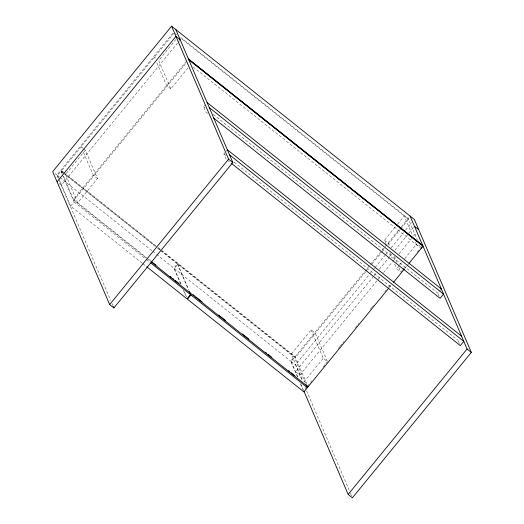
<?xml version="1.0" encoding="UTF-8"?>
<svg xmlns="http://www.w3.org/2000/svg" width="524" height="524" viewBox="0 0 524 524"><rect width="100%" height="100%" fill="white"/><g stroke="black" fill="none" stroke-linecap="round" stroke-linejoin="round"><path stroke-width="0.39" stroke-dasharray="2.62 1.97" d="M58.171 177.918L56.92 174.99L173.339 32.639M58.734 178.474L57.45 175.481L60.922 171.243L62.841 172.769M174.237 32.901L61.269 171.04L161.117 250.524M85.333 150.185L65.52 174.42L77.683 202.801L97.497 178.566L85.333 150.185L83.513 148.737M175.946 39.392L158.667 60.515L170.831 88.897L188.109 67.766M177.636 42.968L61.301 185.221L57.666 182.319M178.153 42.339L179.699 40.44M186.4 61.282L73.432 199.421L146.399 257.5M146.144 257.887L73.819 200.312L186.177 62.919M142.233 263.186L70.602 206.161L74.067 201.923L62.52 174.983M207.733 113.38L205.814 111.854L203.62 106.739L205.107 104.918M226.06 159.1L223.872 153.984L226.84 150.349M180.59 283.857L173.85 268.144L177.322 263.899L160.691 250.662M181.075 284.244L174.341 268.53L177.806 264.286L294.213 356.949L305.754 383.882M311.099 329.904L323.262 358.285L327.513 361.665L315.35 333.284L311.099 329.904L291.285 354.139L302.807 381.027M386.031 243.968L384.433 240.234L397.14 224.698M397.644 224.076L404.253 215.999L412.892 236.16M297.475 376.9L290.741 361.187L294.213 356.949M297.809 376.939L291.18 361.475L400.795 227.442M401.312 226.807L409.604 216.667M365.49 271.976L295.529 357.519L161.759 251.035M366.007 271.34L368.595 268.17M372.223 263.736L381.033 252.968M381.551 252.332L384.662 248.527M387.773 244.728L400.369 229.322M400.88 228.7L408.497 219.379L180.636 37.997M301.739 379.572L295.431 364.855L369.368 274.445M369.885 273.816L372.466 270.653M372.983 270.024L374.536 268.124M375.053 267.489L384.878 255.483M385.395 254.847L387.976 251.684M391.081 247.891L403.487 232.722M405.556 230.193L411.759 222.602M373.638 276.233L295.569 371.699L299.813 375.079L380.47 276.456M374.156 275.604L376.219 273.07M379.324 269.277L391.729 254.107M394.834 250.315L408.275 233.874M408.792 233.246L414.484 226.289M383.575 272.663L392.365 261.915M392.876 261.279L395.98 257.487M399.085 253.695L411.491 238.518M413.56 235.99L416.141 232.833M303.953 381.898L323.262 358.285M402.366 270.129L400.847 271.995L396.596 268.609L399.137 265.504M399.642 264.882L402.183 261.777M404.724 258.673L416.416 244.374L415.132 241.387M307.693 385.9L311.839 380.837M323.229 366.905L325.299 364.37M325.817 363.741L327.369 361.842M338.242 348.545L339.794 346.646M340.312 346.01L342.388 343.475M342.906 342.847L343.941 341.576M355.331 327.644L357.401 325.116M357.918 324.48L358.953 323.216M370.35 309.284L371.902 307.385M372.42 306.75L373.455 305.485M384.845 291.554L385.88 290.289M388.467 287.126L391.061 283.956M402.877 269.506L405.923 265.779M416.947 252.299L419.023 249.765M389.371 287.388L391.441 284.853M404.908 268.393L406.46 266.493M406.978 265.858L408.53 263.958M439.132 296.139L437.881 293.217L438.87 292.006M439.367 291.403L440.854 289.582M459.384 343.384L458.133 340.462L459.122 339.251M180.898 37.61L408.117 218.482L417.373 240.077M174.846 33.385L176.667 34.833M416.416 244.374L420.058 247.276M193.022 66.882L419.6 247.249M155.635 58.099L154.416 57.136L155.379 59.376M384.433 240.234L388.684 243.614L389.961 246.601M203.62 106.739L204.897 107.761M213.222 114.383L437.881 293.217M170.831 88.897L166.58 85.517L156.656 62.363M223.872 153.984L225.792 155.517M234.11 162.139L458.133 340.462M227.344 160.115L230.54 162.663M82.91 148.253L81.089 146.805L82.045 149.045M97.497 178.566L93.252 175.186L83.329 152.032M63.443 172.186L60.882 170.143L62.232 173.28M64.085 172.691L155.615 245.553M158.176 247.59L295.15 356.628L306.737 383.66M63.476 173.274L154.934 246.084M157.495 248.121L160.056 250.151M55.099 173.542L56.92 174.99M57.45 175.481L59.369 177.007M60.011 177.518L152.111 250.832M152.746 251.343L155.942 253.885M156.584 254.395L173.85 268.144M174.341 268.53L290.741 361.187M291.18 361.475L295.431 364.855M148.96 259.544L150.879 261.07M146.779 258.398L150.624 261.456M74.067 201.923L145.698 258.941M146.34 259.452L150.178 262.504M142.875 263.69L146.072 266.238M419.383 244.774L420.34 247.014M394.12 256.308L396.681 262.288M398.921 267.515L400.847 271.995M389.876 252.928L392.116 258.155M394.677 264.129L396.596 268.609M304.948 387.053L306.232 390.046M306.547 390.793L350.17 492.56M350.491 493.313L352.089 497.053M301.018 384.42L303.586 390.406M300.363 383.64L302.931 389.62M177.806 264.286L189.033 290.479M177.322 263.899L188.227 289.34M184.284 291.724L186.524 296.964M183.151 289.844L185.719 295.831M63.509 176.267L73.819 200.312M60.922 171.243L62.199 174.237M59.055 179.221L70.602 206.161M59.736 181.566L110.695 300.455M111.979 303.448L112.942 305.695"/><path stroke-width="0.79" d="M303.907 391.153L348.165 494.42L352.41 497.8L471.325 352.39L414.346 219.445L171.59 26.2L52.675 171.61L109.654 304.555L113.905 307.942L232.82 162.525L175.835 29.58M57.057 181.835L175.972 36.425L180.217 39.811M109.654 304.555L228.569 159.145L171.59 26.2M189.19 291.586L190.474 294.58L187.002 298.824L146.707 266.749M189.675 291.973L190.959 294.966L187.487 299.211L303.894 391.867L307.359 387.629L306.075 384.636M420.883 248.271L422.861 245.848L188.601 59.369M151.266 261.967L308.079 386.797L388.854 288.017M393.511 282.318L404.39 269.022M409.048 263.323L423.025 246.228L188.764 59.749M348.165 494.42L467.081 349.01L410.096 216.058M414.484 226.289L418.728 229.669M188.385 58.858L422.645 245.337M207.085 102.494L441.352 288.979M209.279 107.61L443.54 294.088L440.075 298.333L213.491 117.966M227.337 149.746L461.598 336.225M229.532 154.855L463.792 341.34L460.321 345.578L231.182 163.174M228.569 159.145L232.82 162.525M467.081 349.01L471.325 352.39M152.157 262.092L156.001 265.144M170.084 276.358L171.361 277.373M172.638 278.395L173.922 279.41M175.199 280.432L179.044 283.491M193.12 294.698L194.404 295.719M195.681 296.735L202.081 301.831M218.724 315.075L225.765 320.681M242.409 333.932L248.808 339.021M265.452 352.272L266.729 353.287M268.013 354.309L271.851 357.368M288.495 370.612L289.772 371.634M291.049 372.649L294.894 375.708M150.82 263.015L190.474 294.58M190.959 294.966L307.359 387.629M307.693 385.9L308.079 386.797M113.263 306.442L113.905 307.942"/></g></svg>
